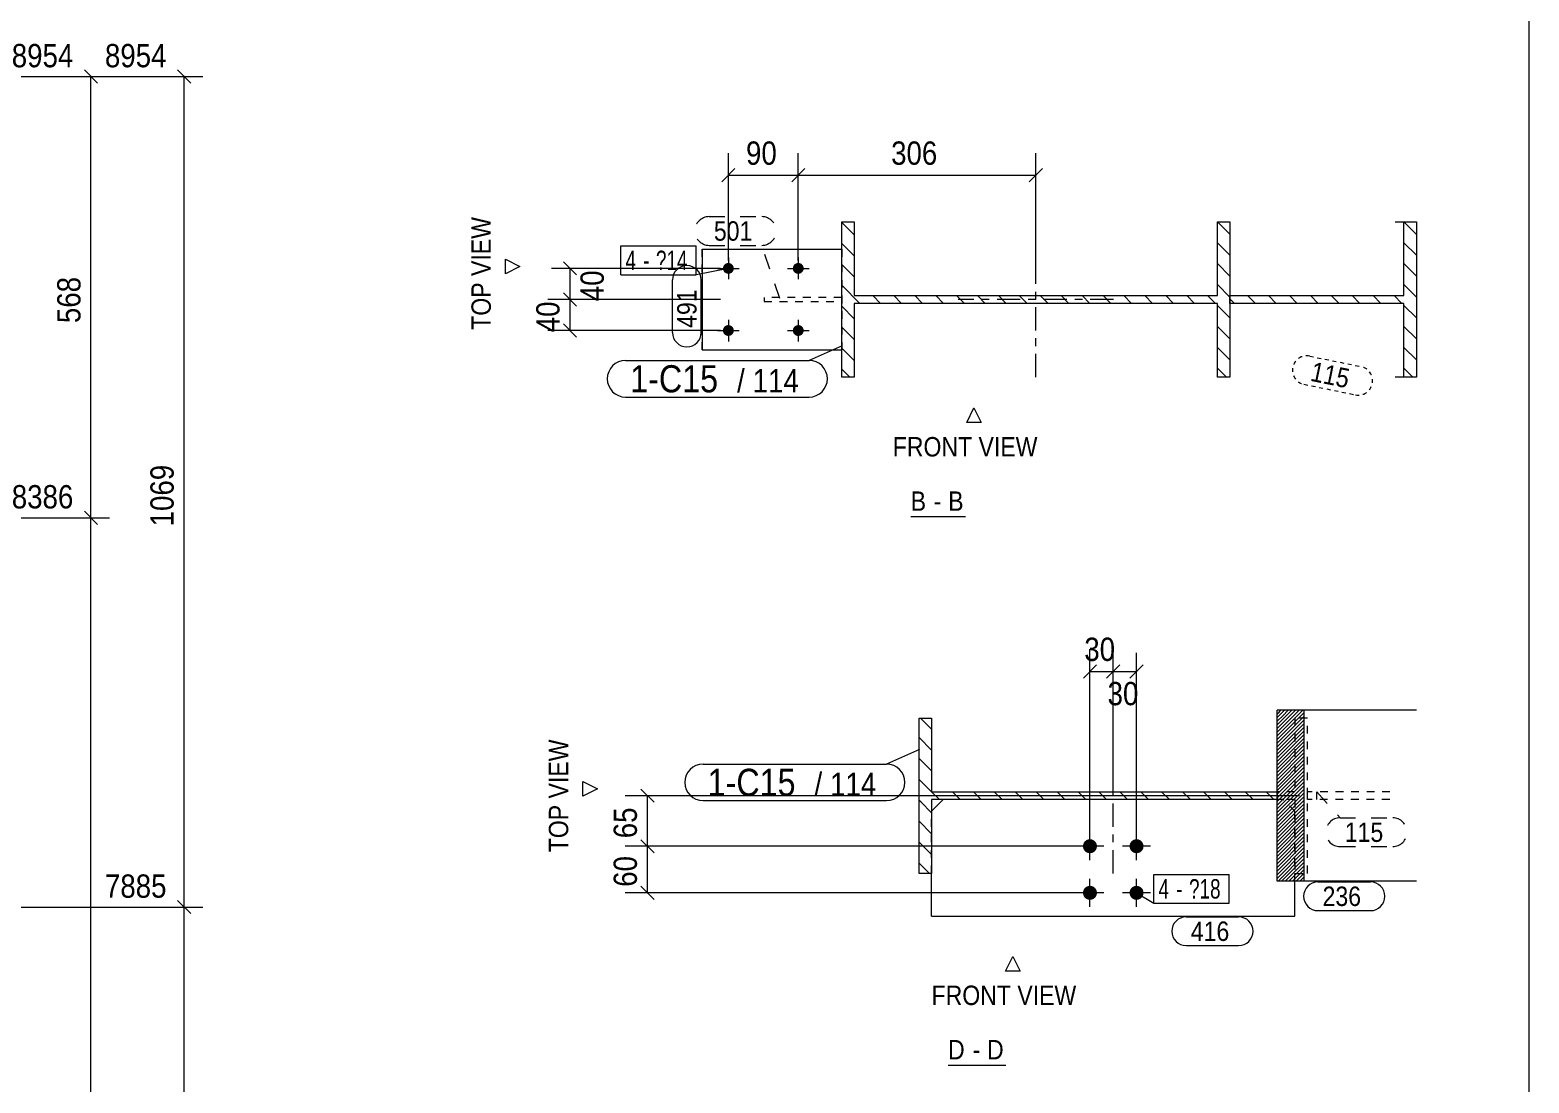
# Model space of a CAD drawing. Header units: millimetres. Extents: x 2 to 579, y 1 to 825.
# Drawn here: x 385.9 to 579, y 512.7 to 648.3 of the extents above; entities that cross this region are included whole.
import ezdxf

# ---------------------------------------------------------------- set-up
doc = ezdxf.new("R2010")
doc.units = ezdxf.units.MM
for name, pattern in [('XKITLINE00', [0]), ('XKITLINE01', [4, 1, -1, 1, -1]), ('XKITLINE02', [4, 2, -2]), ('XKITLINE03', [6, 3, -1, 1, -1]), ('XKITLINE04', [3, 0.5, -0.5, 0.5, -0.5, 0.5, -0.5])]:
    doc.linetypes.add(name, pattern=pattern)
for name, color, linetype, lineweight in [('Bolt', 3, 'Continuous', 0), ('BoltMark', 7, 'Continuous', 0), ('Dimensions', 7, 'Continuous', 0), ('DrawingSheet', 5, 'Continuous', 0), ('OtherObjectType', 7, 'Continuous', 0), ('Part', 2, 'Continuous', 0), ('PartMark', 7, 'Continuous', 0)]:
    doc.layers.add(name, color=color, linetype=linetype, lineweight=lineweight)
doc.styles.add('ARIAL', font='ARIAL.TTF')
doc.styles.add('ARIAL_NARROW', font='ARIALN.TTF')

# ---------------------------------------------------------------- blocks, each defined once
blk = doc.blocks.new('*A1')
at = {"layer": 'Part', "color": 7, "linetype": 'XKITLINE00', "lineweight": 0}
for p, q in [((492.08, 621.94), (490.48, 623.54)), ((540.48, 622.03), (538.88, 623.63)), ((492.08, 619.25), (490.48, 620.85)), ((540.48, 619.34), (538.88, 620.94)), ((492.08, 616.55), (490.48, 618.15)), ((540.48, 616.65), (538.88, 618.25)), ((492.8, 613.13), (490.48, 615.46)), ((495.49, 613.13), (494.49, 614.13)), ((498.19, 613.13), (497.19, 614.13)), ((500.88, 613.13), (499.88, 614.13)), ((503.58, 613.13), (502.58, 614.13)), ((506.27, 613.13), (505.27, 614.13)), ((508.96, 613.13), (507.96, 614.13)), ((511.66, 613.13), (510.66, 614.13)), ((514.35, 613.13), (513.35, 614.13)), ((517.05, 613.13), (516.05, 614.13)), ((519.74, 613.13), (518.74, 614.13)), ((522.44, 613.13), (521.44, 614.13)), ((525.13, 613.13), (524.13, 614.13)), ((527.82, 613.13), (526.82, 614.13)), ((530.52, 613.13), (529.52, 614.13)), ((533.21, 613.13), (532.21, 614.13)), ((535.91, 613.13), (534.91, 614.13)), ((538.6, 613.13), (537.6, 614.13)), ((540.48, 613.95), (538.88, 615.55)), ((492.08, 611.16), (490.48, 612.76)), ((540.48, 611.26), (538.88, 612.86)), ((540.48, 608.56), (538.88, 610.16)), ((492.08, 608.47), (490.48, 610.07)), ((492.08, 605.78), (490.48, 607.38)), ((540.48, 605.87), (538.88, 607.47)), ((491.52, 603.63), (490.48, 604.68)), ((540.02, 603.63), (538.88, 604.78))]:
    blk.add_line(p, q, dxfattribs=at)
blk = doc.blocks.new('*A2')
at = {"layer": 'Part', "color": 7, "linetype": 'XKITLINE00', "lineweight": 0}
for p, q in [((564.5, 622.02), (562.89, 623.63)), ((562.89, 623.63), (562.89, 623.63)), ((564.5, 619.33), (562.89, 620.94)), ((564.5, 616.64), (562.89, 618.25)), ((543.75, 613.13), (542.75, 614.13)), ((546.45, 613.13), (545.45, 614.13)), ((549.14, 613.13), (548.14, 614.13)), ((551.84, 613.13), (550.84, 614.13)), ((554.53, 613.13), (553.53, 614.13)), ((557.22, 613.13), (556.22, 614.13)), ((559.92, 613.13), (558.92, 614.13)), ((562.61, 613.13), (561.61, 614.13)), ((564.5, 613.94), (562.89, 615.55)), ((541.06, 613.13), (540.47, 613.72)), ((564.5, 611.25), (562.89, 612.86)), ((564.5, 608.55), (562.89, 610.16)), ((564.5, 605.86), (562.89, 607.47)), ((564.03, 603.63), (562.89, 604.78))]:
    blk.add_line(p, q, dxfattribs=at)
blk = doc.blocks.new('*A5')
at = {"layer": 'Part', "color": 7, "linetype": 'XKITLINE00', "lineweight": 0}
for p, q in [((546.56, 560.27), (546.8, 560.5)), ((546.56, 559.8), (547.03, 560.27)), ((546.56, 559.33), (547.27, 560.03)), ((546.8, 560.5), (547.03, 560.74)), ((547.03, 560.27), (547.51, 560.74)), ((547.27, 560.03), (547.98, 560.74)), ((547.51, 559.8), (548.45, 560.74)), ((547.74, 559.56), (548.92, 560.74)), ((547.98, 559.33), (549.39, 560.74)), ((548.21, 559.09), (549.86, 560.74)), ((548.45, 558.85), (550.06, 560.46)), ((548.68, 558.62), (550.06, 559.99)), ((546.56, 558.85), (547.51, 559.8)), ((546.56, 558.38), (547.74, 559.56)), ((546.56, 557.91), (547.98, 559.33)), ((546.56, 557.44), (548.21, 559.09)), ((546.56, 556.97), (548.45, 558.85)), ((546.56, 556.5), (548.68, 558.62)), ((546.56, 556.03), (548.92, 558.38)), ((546.56, 555.56), (549.15, 558.15)), ((548.92, 558.38), (550.06, 559.52)), ((549.15, 558.15), (550.06, 559.05)), ((549.39, 557.91), (550.06, 558.58)), ((549.62, 557.68), (550.06, 558.11)), ((546.56, 555.09), (549.39, 557.91)), ((546.56, 554.62), (549.62, 557.68)), ((546.56, 554.15), (549.86, 557.44)), ((546.56, 553.68), (550.06, 557.17)), ((546.56, 553.21), (550.06, 556.7)), ((546.56, 552.74), (550.06, 556.23)), ((549.86, 557.44), (550.06, 557.64)), ((546.56, 552.27), (550.06, 555.76)), ((546.56, 551.8), (550.06, 555.29)), ((546.56, 551.33), (550.06, 554.82)), ((546.56, 550.86), (550.06, 554.35)), ((546.56, 550.39), (550.06, 553.88)), ((546.56, 549.92), (550.06, 553.41)), ((546.56, 549.45), (550.06, 552.94)), ((546.56, 548.98), (550.06, 552.47)), ((546.56, 548.51), (550.06, 552)), ((546.56, 548.04), (550.06, 551.53)), ((546.56, 547.57), (550.06, 551.06)), ((546.56, 547.1), (550.06, 550.59)), ((546.56, 546.63), (550.06, 550.12)), ((546.56, 546.16), (550.06, 549.65)), ((546.56, 545.69), (550.06, 549.18)), ((546.56, 545.22), (550.06, 548.71)), ((546.56, 544.75), (550.06, 548.24)), ((546.56, 544.28), (550.06, 547.77)), ((546.56, 543.81), (550.06, 547.3)), ((546.56, 543.34), (550.06, 546.83)), ((546.56, 542.87), (550.06, 546.36)), ((546.56, 542.4), (550.06, 545.89)), ((546.56, 541.93), (550.06, 545.42)), ((546.56, 541.46), (550.06, 544.95)), ((546.56, 540.98), (550.06, 544.48)), ((546.56, 540.51), (550.06, 544.01)), ((546.56, 540.04), (550.06, 543.54)), ((546.56, 539.57), (550.06, 543.07)), ((546.56, 539.1), (550.06, 542.59)), ((546.67, 538.74), (550.06, 542.12)), ((547.14, 538.74), (550.06, 541.65)), ((547.61, 538.74), (550.06, 541.18)), ((548.08, 538.74), (550.06, 540.71)), ((548.55, 538.74), (550.06, 540.24)), ((549.02, 538.74), (550.06, 539.77)), ((549.49, 538.74), (550.06, 539.3)), ((549.96, 538.74), (550.05, 538.82))]:
    blk.add_line(p, q, dxfattribs=at)
blk = doc.blocks.new('*A6')
at = {"layer": 'Part', "color": 7, "linetype": 'XKITLINE00', "lineweight": 0}
for p, q in [((502.05, 558.32), (500.63, 559.74)), ((502.05, 555.62), (500.45, 557.22)), ((502.05, 552.93), (500.45, 554.53)), ((502.05, 550.24), (500.45, 551.84)), ((500.7, 548.89), (500.45, 549.14)), ((502.05, 547.54), (500.7, 548.89)), ((503.05, 549.24), (502.05, 550.24)), ((505.74, 549.24), (504.74, 550.24)), ((508.44, 549.24), (507.44, 550.24)), ((511.13, 549.24), (510.13, 550.24)), ((513.82, 549.24), (512.82, 550.24)), ((516.52, 549.24), (515.52, 550.24)), ((519.21, 549.24), (518.21, 550.24)), ((521.91, 549.24), (520.91, 550.24)), ((524.6, 549.24), (523.6, 550.24)), ((527.3, 549.24), (526.3, 550.24)), ((529.99, 549.24), (528.99, 550.24)), ((532.68, 549.24), (531.68, 550.24)), ((535.38, 549.24), (534.38, 550.24)), ((538.07, 549.24), (537.07, 550.24)), ((540.77, 549.24), (539.77, 550.24)), ((543.46, 549.24), (542.46, 550.24)), ((546.15, 549.24), (545.15, 550.24)), ((502.05, 544.85), (500.45, 546.45)), ((502.05, 542.15), (500.45, 543.75)), ((501.77, 539.74), (500.45, 541.06))]:
    blk.add_line(p, q, dxfattribs=at)
blk = doc.blocks.new('*A87')
at = {"layer": 'Bolt'}
for points in [[(475.91, 618.33), (475.94, 618.33), (475.98, 618.33), (476.01, 618.32), (476.05, 618.31), (476.08, 618.3), (476.11, 618.29), (476.14, 618.28), (476.18, 618.27), (476.21, 618.25), (476.24, 618.23), (476.26, 618.22), (476.29, 618.2), (476.32, 618.18), (476.35, 618.15), (476.37, 618.13), (476.39, 618.1), (476.42, 618.08), (476.44, 618.05), (476.46, 618.02), (476.48, 617.99), (476.49, 617.96), (476.51, 617.93), (476.52, 617.9), (476.54, 617.87), (476.55, 617.84), (476.56, 617.8), (476.56, 617.77), (476.57, 617.74), (476.57, 617.7), (476.58, 617.67), (476.58, 617.63), (476.58, 617.6), (476.57, 617.57), (476.57, 617.53), (476.56, 617.5), (476.56, 617.46), (476.55, 617.43), (476.54, 617.4), (476.52, 617.37), (476.51, 617.34), (476.49, 617.3), (476.48, 617.27), (476.46, 617.25), (476.44, 617.22), (476.42, 617.19), (476.39, 617.16), (476.37, 617.14), (476.35, 617.12), (476.32, 617.09), (476.29, 617.07), (476.26, 617.05), (476.24, 617.03), (476.21, 617.02), (476.18, 617), (476.14, 616.99), (476.11, 616.98), (476.08, 616.96), (476.05, 616.96), (476.01, 616.95), (475.98, 616.94), (475.94, 616.94), (475.91, 616.94), (475.88, 616.93), (475.84, 616.94), (475.81, 616.94), (475.77, 616.94), (475.74, 616.95), (475.71, 616.96), (475.67, 616.96), (475.64, 616.98), (475.61, 616.99), (475.58, 617), (475.55, 617.02), (475.52, 617.03), (475.49, 617.05), (475.46, 617.07), (475.43, 617.09), (475.41, 617.12), (475.38, 617.14), (475.36, 617.16), (475.33, 617.19), (475.31, 617.22), (475.29, 617.25), (475.28, 617.27), (475.26, 617.3), (475.24, 617.34), (475.23, 617.37), (475.22, 617.4), (475.21, 617.43), (475.2, 617.46), (475.19, 617.5), (475.18, 617.53), (475.18, 617.57), (475.18, 617.6), (475.18, 617.63), (475.18, 617.67), (475.18, 617.7), (475.18, 617.74), (475.19, 617.77), (475.2, 617.8), (475.21, 617.84), (475.22, 617.87), (475.23, 617.9), (475.24, 617.93), (475.26, 617.96), (475.28, 617.99), (475.29, 618.02), (475.31, 618.05), (475.33, 618.08), (475.36, 618.1), (475.38, 618.13), (475.41, 618.15), (475.43, 618.18), (475.46, 618.2), (475.49, 618.22), (475.52, 618.23), (475.55, 618.25), (475.58, 618.27), (475.61, 618.28), (475.64, 618.29), (475.67, 618.3), (475.71, 618.31), (475.74, 618.32), (475.77, 618.33), (475.81, 618.33), (475.84, 618.33), (475.88, 618.33)], [(484.91, 618.33), (484.94, 618.33), (484.98, 618.33), (485.01, 618.32), (485.05, 618.31), (485.08, 618.3), (485.11, 618.29), (485.14, 618.28), (485.18, 618.27), (485.21, 618.25), (485.24, 618.23), (485.26, 618.22), (485.29, 618.2), (485.32, 618.18), (485.35, 618.15), (485.37, 618.13), (485.39, 618.1), (485.42, 618.08), (485.44, 618.05), (485.46, 618.02), (485.48, 617.99), (485.49, 617.96), (485.51, 617.93), (485.52, 617.9), (485.54, 617.87), (485.55, 617.84), (485.56, 617.8), (485.56, 617.77), (485.57, 617.74), (485.57, 617.7), (485.58, 617.67), (485.58, 617.63), (485.58, 617.6), (485.57, 617.57), (485.57, 617.53), (485.56, 617.5), (485.56, 617.46), (485.55, 617.43), (485.54, 617.4), (485.52, 617.37), (485.51, 617.34), (485.49, 617.3), (485.48, 617.27), (485.46, 617.25), (485.44, 617.22), (485.42, 617.19), (485.39, 617.16), (485.37, 617.14), (485.35, 617.12), (485.32, 617.09), (485.29, 617.07), (485.26, 617.05), (485.24, 617.03), (485.21, 617.02), (485.18, 617), (485.14, 616.99), (485.11, 616.98), (485.08, 616.96), (485.05, 616.96), (485.01, 616.95), (484.98, 616.94), (484.94, 616.94), (484.91, 616.94), (484.88, 616.93), (484.84, 616.94), (484.81, 616.94), (484.77, 616.94), (484.74, 616.95), (484.71, 616.96), (484.67, 616.96), (484.64, 616.98), (484.61, 616.99), (484.58, 617), (484.55, 617.02), (484.52, 617.03), (484.49, 617.05), (484.46, 617.07), (484.43, 617.09), (484.41, 617.12), (484.38, 617.14), (484.36, 617.16), (484.33, 617.19), (484.31, 617.22), (484.29, 617.25), (484.28, 617.27), (484.26, 617.3), (484.24, 617.34), (484.23, 617.37), (484.22, 617.4), (484.21, 617.43), (484.2, 617.46), (484.19, 617.5), (484.18, 617.53), (484.18, 617.57), (484.18, 617.6), (484.18, 617.63), (484.18, 617.67), (484.18, 617.7), (484.18, 617.74), (484.19, 617.77), (484.2, 617.8), (484.21, 617.84), (484.22, 617.87), (484.23, 617.9), (484.24, 617.93), (484.26, 617.96), (484.28, 617.99), (484.29, 618.02), (484.31, 618.05), (484.33, 618.08), (484.36, 618.1), (484.38, 618.13), (484.41, 618.15), (484.43, 618.18), (484.46, 618.2), (484.49, 618.22), (484.52, 618.23), (484.55, 618.25), (484.58, 618.27), (484.61, 618.28), (484.64, 618.29), (484.67, 618.3), (484.71, 618.31), (484.74, 618.32), (484.77, 618.33), (484.81, 618.33), (484.84, 618.33), (484.88, 618.33)], [(475.91, 610.33), (475.94, 610.33), (475.98, 610.33), (476.01, 610.32), (476.05, 610.31), (476.08, 610.3), (476.11, 610.29), (476.14, 610.28), (476.18, 610.27), (476.21, 610.25), (476.24, 610.23), (476.26, 610.22), (476.29, 610.2), (476.32, 610.18), (476.35, 610.15), (476.37, 610.13), (476.39, 610.1), (476.42, 610.08), (476.44, 610.05), (476.46, 610.02), (476.48, 609.99), (476.49, 609.96), (476.51, 609.93), (476.52, 609.9), (476.54, 609.87), (476.55, 609.84), (476.56, 609.8), (476.56, 609.77), (476.57, 609.74), (476.57, 609.7), (476.58, 609.67), (476.58, 609.63), (476.58, 609.6), (476.57, 609.57), (476.57, 609.53), (476.56, 609.5), (476.56, 609.46), (476.55, 609.43), (476.54, 609.4), (476.52, 609.37), (476.51, 609.34), (476.49, 609.3), (476.48, 609.27), (476.46, 609.25), (476.44, 609.22), (476.42, 609.19), (476.39, 609.16), (476.37, 609.14), (476.35, 609.12), (476.32, 609.09), (476.29, 609.07), (476.26, 609.05), (476.24, 609.03), (476.21, 609.02), (476.18, 609), (476.14, 608.99), (476.11, 608.98), (476.08, 608.96), (476.05, 608.96), (476.01, 608.95), (475.98, 608.94), (475.94, 608.94), (475.91, 608.94), (475.88, 608.93), (475.84, 608.94), (475.81, 608.94), (475.77, 608.94), (475.74, 608.95), (475.71, 608.96), (475.67, 608.96), (475.64, 608.98), (475.61, 608.99), (475.58, 609), (475.55, 609.02), (475.52, 609.03), (475.49, 609.05), (475.46, 609.07), (475.43, 609.09), (475.41, 609.12), (475.38, 609.14), (475.36, 609.16), (475.33, 609.19), (475.31, 609.22), (475.29, 609.25), (475.28, 609.27), (475.26, 609.3), (475.24, 609.34), (475.23, 609.37), (475.22, 609.4), (475.21, 609.43), (475.2, 609.46), (475.19, 609.5), (475.18, 609.53), (475.18, 609.57), (475.18, 609.6), (475.18, 609.63), (475.18, 609.67), (475.18, 609.7), (475.18, 609.74), (475.19, 609.77), (475.2, 609.8), (475.21, 609.84), (475.22, 609.87), (475.23, 609.9), (475.24, 609.93), (475.26, 609.96), (475.28, 609.99), (475.29, 610.02), (475.31, 610.05), (475.33, 610.08), (475.36, 610.1), (475.38, 610.13), (475.41, 610.15), (475.43, 610.18), (475.46, 610.2), (475.49, 610.22), (475.52, 610.23), (475.55, 610.25), (475.58, 610.27), (475.61, 610.28), (475.64, 610.29), (475.67, 610.3), (475.71, 610.31), (475.74, 610.32), (475.77, 610.33), (475.81, 610.33), (475.84, 610.33), (475.88, 610.33)], [(484.91, 610.33), (484.94, 610.33), (484.98, 610.33), (485.01, 610.32), (485.05, 610.31), (485.08, 610.3), (485.11, 610.29), (485.14, 610.28), (485.18, 610.27), (485.21, 610.25), (485.24, 610.23), (485.26, 610.22), (485.29, 610.2), (485.32, 610.18), (485.35, 610.15), (485.37, 610.13), (485.39, 610.1), (485.42, 610.08), (485.44, 610.05), (485.46, 610.02), (485.48, 609.99), (485.49, 609.96), (485.51, 609.93), (485.52, 609.9), (485.54, 609.87), (485.55, 609.84), (485.56, 609.8), (485.56, 609.77), (485.57, 609.74), (485.57, 609.7), (485.58, 609.67), (485.58, 609.63), (485.58, 609.6), (485.57, 609.57), (485.57, 609.53), (485.56, 609.5), (485.56, 609.46), (485.55, 609.43), (485.54, 609.4), (485.52, 609.37), (485.51, 609.34), (485.49, 609.3), (485.48, 609.27), (485.46, 609.25), (485.44, 609.22), (485.42, 609.19), (485.39, 609.16), (485.37, 609.14), (485.35, 609.12), (485.32, 609.09), (485.29, 609.07), (485.26, 609.05), (485.24, 609.03), (485.21, 609.02), (485.18, 609), (485.14, 608.99), (485.11, 608.98), (485.08, 608.96), (485.05, 608.96), (485.01, 608.95), (484.98, 608.94), (484.94, 608.94), (484.91, 608.94), (484.88, 608.93), (484.84, 608.94), (484.81, 608.94), (484.77, 608.94), (484.74, 608.95), (484.71, 608.96), (484.67, 608.96), (484.64, 608.98), (484.61, 608.99), (484.58, 609), (484.55, 609.02), (484.52, 609.03), (484.49, 609.05), (484.46, 609.07), (484.43, 609.09), (484.41, 609.12), (484.38, 609.14), (484.36, 609.16), (484.33, 609.19), (484.31, 609.22), (484.29, 609.25), (484.28, 609.27), (484.26, 609.3), (484.24, 609.34), (484.23, 609.37), (484.22, 609.4), (484.21, 609.43), (484.2, 609.46), (484.19, 609.5), (484.18, 609.53), (484.18, 609.57), (484.18, 609.6), (484.18, 609.63), (484.18, 609.67), (484.18, 609.7), (484.18, 609.74), (484.19, 609.77), (484.2, 609.8), (484.21, 609.84), (484.22, 609.87), (484.23, 609.9), (484.24, 609.93), (484.26, 609.96), (484.28, 609.99), (484.29, 610.02), (484.31, 610.05), (484.33, 610.08), (484.36, 610.1), (484.38, 610.13), (484.41, 610.15), (484.43, 610.18), (484.46, 610.2), (484.49, 610.22), (484.52, 610.23), (484.55, 610.25), (484.58, 610.27), (484.61, 610.28), (484.64, 610.29), (484.67, 610.3), (484.71, 610.31), (484.74, 610.32), (484.77, 610.33), (484.81, 610.33), (484.84, 610.33), (484.88, 610.33)]]:
    blk.add_hatch(color=3, dxfattribs=at).paths.add_polyline_path(points, flags=17)
at = {"layer": 'Bolt', "color": 3, "linetype": 'XKITLINE00', "lineweight": 0}
for p, q in [((475.88, 619.03), (475.88, 616.23)), ((484.88, 619.03), (484.88, 616.23)), ((474.48, 617.63), (477.28, 617.63)), ((483.48, 617.63), (486.28, 617.63)), ((475.88, 611.03), (475.88, 608.23)), ((484.88, 611.03), (484.88, 608.23)), ((474.48, 609.63), (477.28, 609.63)), ((483.48, 609.63), (486.28, 609.63))]:
    blk.add_line(p, q, dxfattribs=at)
blk = doc.blocks.new('*A88')
at = {"layer": 'Part', "color": 2, "linetype": 'XKITLINE00', "lineweight": 0}
for p, q in [((490.48, 603.63), (490.48, 623.63)), ((490.48, 623.63), (492.08, 623.63)), ((492.08, 623.63), (492.08, 614.13)), ((538.88, 623.63), (540.48, 623.63)), ((538.88, 614.13), (538.88, 623.63)), ((540.48, 623.63), (540.48, 603.63)), ((492.08, 614.13), (538.88, 614.13)), ((538.88, 613.13), (492.08, 613.13)), ((492.08, 613.13), (492.08, 603.63)), ((538.88, 603.63), (538.88, 613.13)), ((492.08, 603.63), (490.48, 603.63)), ((540.48, 603.63), (538.88, 603.63))]:
    blk.add_line(p, q, dxfattribs=at)
at = {"layer": 'Part', "color": 7, "linetype": 'XKITLINE03', "lineweight": 0}
for p, q in [((515.48, 603.63), (515.48, 623.63)), ((525.48, 613.63), (505.48, 613.63))]:
    blk.add_line(p, q, dxfattribs=at)
blk = doc.blocks.new('*A89')
at = {"layer": 'Part', "color": 2, "linetype": 'XKITLINE00', "lineweight": 0}
for p, q in [((472.48, 620.13), (472.48, 607.13)), ((472.48, 620.13), (490.48, 620.13)), ((472.48, 607.13), (490.48, 607.13))]:
    blk.add_line(p, q, dxfattribs=at)
at = {"layer": 'Part', "color": 7, "linetype": 'XKITLINE01', "lineweight": 0}
for p, q in [((472.48, 607.13), (472.48, 620.13)), ((490.48, 607.13), (490.48, 620.13)), ((490.48, 620.13), (490.48, 607.13))]:
    blk.add_line(p, q, dxfattribs=at)
blk = doc.blocks.new('*A90')
at = {"layer": 'Part', "color": 7, "linetype": 'XKITLINE01', "lineweight": 0}
for p, q in [((480.48, 613.88), (480.48, 613.38)), ((490.48, 613.88), (480.48, 613.88)), ((480.48, 613.38), (490.48, 613.38)), ((490.48, 613.38), (490.48, 613.88))]:
    blk.add_line(p, q, dxfattribs=at)
blk = doc.blocks.new('*A91')
at = {"layer": 'Part', "color": 2, "linetype": 'XKITLINE00', "lineweight": 0}
for p, q in [((561.77, 623.63), (564.5, 623.63)), ((562.89, 614.13), (562.89, 623.63)), ((564.5, 623.63), (564.5, 603.63)), ((540.47, 613.13), (540.47, 614.13)), ((540.47, 614.13), (540.47, 614.13)), ((540.47, 614.13), (562.89, 614.13)), ((562.89, 613.13), (540.47, 613.13)), ((562.89, 603.63), (562.89, 613.13)), ((564.5, 603.63), (561.77, 603.63))]:
    blk.add_line(p, q, dxfattribs=at)
blk = doc.blocks.new('*A101')
at = {"layer": 'Bolt'}
for points in [[(521.55, 543.28), (521.55, 543.32), (521.56, 543.37), (521.57, 543.41), (521.58, 543.45), (521.59, 543.5), (521.6, 543.54), (521.62, 543.58), (521.64, 543.62), (521.65, 543.66), (521.68, 543.7), (521.7, 543.74), (521.73, 543.77), (521.75, 543.81), (521.78, 543.84), (521.81, 543.87), (521.84, 543.9), (521.88, 543.93), (521.91, 543.96), (521.95, 543.98), (521.99, 544.01), (522.02, 544.03), (522.06, 544.05), (522.1, 544.07), (522.15, 544.08), (522.19, 544.1), (522.23, 544.11), (522.27, 544.12), (522.32, 544.13), (522.36, 544.13), (522.4, 544.13), (522.45, 544.14), (522.49, 544.13), (522.54, 544.13), (522.58, 544.13), (522.62, 544.12), (522.67, 544.11), (522.71, 544.1), (522.75, 544.08), (522.79, 544.07), (522.83, 544.05), (522.87, 544.03), (522.91, 544.01), (522.95, 543.98), (522.98, 543.96), (523.02, 543.93), (523.05, 543.9), (523.09, 543.87), (523.12, 543.84), (523.14, 543.81), (523.17, 543.77), (523.2, 543.74), (523.22, 543.7), (523.24, 543.66), (523.26, 543.62), (523.28, 543.58), (523.3, 543.54), (523.31, 543.5), (523.32, 543.45), (523.33, 543.41), (523.34, 543.37), (523.34, 543.32), (523.35, 543.28), (523.35, 543.24), (523.35, 543.19), (523.34, 543.15), (523.34, 543.1), (523.33, 543.06), (523.32, 543.02), (523.31, 542.97), (523.3, 542.93), (523.28, 542.89), (523.26, 542.85), (523.24, 542.81), (523.22, 542.77), (523.2, 542.74), (523.17, 542.7), (523.14, 542.66), (523.12, 542.63), (523.09, 542.6), (523.05, 542.57), (523.02, 542.54), (522.98, 542.51), (522.95, 542.49), (522.91, 542.46), (522.87, 542.44), (522.83, 542.42), (522.79, 542.4), (522.75, 542.39), (522.71, 542.37), (522.67, 542.36), (522.62, 542.35), (522.58, 542.35), (522.54, 542.34), (522.49, 542.34), (522.45, 542.34), (522.4, 542.34), (522.36, 542.34), (522.32, 542.35), (522.27, 542.35), (522.23, 542.36), (522.19, 542.37), (522.15, 542.39), (522.1, 542.4), (522.06, 542.42), (522.02, 542.44), (521.99, 542.46), (521.95, 542.49), (521.91, 542.51), (521.88, 542.54), (521.84, 542.57), (521.81, 542.6), (521.78, 542.63), (521.75, 542.66), (521.73, 542.7), (521.7, 542.74), (521.68, 542.77), (521.65, 542.81), (521.64, 542.85), (521.62, 542.89), (521.6, 542.93), (521.59, 542.97), (521.58, 543.02), (521.57, 543.06), (521.56, 543.1), (521.55, 543.15), (521.55, 543.19), (521.55, 543.24)], [(527.55, 543.28), (527.55, 543.32), (527.56, 543.37), (527.57, 543.41), (527.58, 543.45), (527.59, 543.5), (527.6, 543.54), (527.62, 543.58), (527.64, 543.62), (527.65, 543.66), (527.68, 543.7), (527.7, 543.74), (527.73, 543.77), (527.75, 543.81), (527.78, 543.84), (527.81, 543.87), (527.84, 543.9), (527.88, 543.93), (527.91, 543.96), (527.95, 543.98), (527.99, 544.01), (528.02, 544.03), (528.06, 544.05), (528.1, 544.07), (528.15, 544.08), (528.19, 544.1), (528.23, 544.11), (528.27, 544.12), (528.32, 544.13), (528.36, 544.13), (528.4, 544.13), (528.45, 544.14), (528.49, 544.13), (528.54, 544.13), (528.58, 544.13), (528.62, 544.12), (528.67, 544.11), (528.71, 544.1), (528.75, 544.08), (528.79, 544.07), (528.83, 544.05), (528.87, 544.03), (528.91, 544.01), (528.95, 543.98), (528.98, 543.96), (529.02, 543.93), (529.05, 543.9), (529.09, 543.87), (529.12, 543.84), (529.14, 543.81), (529.17, 543.77), (529.2, 543.74), (529.22, 543.7), (529.24, 543.66), (529.26, 543.62), (529.28, 543.58), (529.3, 543.54), (529.31, 543.5), (529.32, 543.45), (529.33, 543.41), (529.34, 543.37), (529.34, 543.32), (529.35, 543.28), (529.35, 543.24), (529.35, 543.19), (529.34, 543.15), (529.34, 543.1), (529.33, 543.06), (529.32, 543.02), (529.31, 542.97), (529.3, 542.93), (529.28, 542.89), (529.26, 542.85), (529.24, 542.81), (529.22, 542.77), (529.2, 542.74), (529.17, 542.7), (529.14, 542.66), (529.12, 542.63), (529.09, 542.6), (529.05, 542.57), (529.02, 542.54), (528.98, 542.51), (528.95, 542.49), (528.91, 542.46), (528.87, 542.44), (528.83, 542.42), (528.79, 542.4), (528.75, 542.39), (528.71, 542.37), (528.67, 542.36), (528.62, 542.35), (528.58, 542.35), (528.54, 542.34), (528.49, 542.34), (528.45, 542.34), (528.4, 542.34), (528.36, 542.34), (528.32, 542.35), (528.27, 542.35), (528.23, 542.36), (528.19, 542.37), (528.15, 542.39), (528.1, 542.4), (528.06, 542.42), (528.02, 542.44), (527.99, 542.46), (527.95, 542.49), (527.91, 542.51), (527.88, 542.54), (527.84, 542.57), (527.81, 542.6), (527.78, 542.63), (527.75, 542.66), (527.73, 542.7), (527.7, 542.74), (527.68, 542.77), (527.65, 542.81), (527.64, 542.85), (527.62, 542.89), (527.6, 542.93), (527.59, 542.97), (527.58, 543.02), (527.57, 543.06), (527.56, 543.1), (527.55, 543.15), (527.55, 543.19), (527.55, 543.24)], [(521.55, 537.28), (521.55, 537.32), (521.56, 537.37), (521.57, 537.41), (521.58, 537.45), (521.59, 537.5), (521.6, 537.54), (521.62, 537.58), (521.64, 537.62), (521.65, 537.66), (521.68, 537.7), (521.7, 537.74), (521.73, 537.77), (521.75, 537.81), (521.78, 537.84), (521.81, 537.87), (521.84, 537.9), (521.88, 537.93), (521.91, 537.96), (521.95, 537.98), (521.99, 538.01), (522.02, 538.03), (522.06, 538.05), (522.1, 538.07), (522.15, 538.08), (522.19, 538.1), (522.23, 538.11), (522.27, 538.12), (522.32, 538.13), (522.36, 538.13), (522.4, 538.13), (522.45, 538.14), (522.49, 538.13), (522.54, 538.13), (522.58, 538.13), (522.62, 538.12), (522.67, 538.11), (522.71, 538.1), (522.75, 538.08), (522.79, 538.07), (522.83, 538.05), (522.87, 538.03), (522.91, 538.01), (522.95, 537.98), (522.98, 537.96), (523.02, 537.93), (523.05, 537.9), (523.09, 537.87), (523.12, 537.84), (523.14, 537.81), (523.17, 537.77), (523.2, 537.74), (523.22, 537.7), (523.24, 537.66), (523.26, 537.62), (523.28, 537.58), (523.3, 537.54), (523.31, 537.5), (523.32, 537.45), (523.33, 537.41), (523.34, 537.37), (523.34, 537.32), (523.35, 537.28), (523.35, 537.24), (523.35, 537.19), (523.34, 537.15), (523.34, 537.1), (523.33, 537.06), (523.32, 537.02), (523.31, 536.97), (523.3, 536.93), (523.28, 536.89), (523.26, 536.85), (523.24, 536.81), (523.22, 536.77), (523.2, 536.74), (523.17, 536.7), (523.14, 536.66), (523.12, 536.63), (523.09, 536.6), (523.05, 536.57), (523.02, 536.54), (522.98, 536.51), (522.95, 536.49), (522.91, 536.46), (522.87, 536.44), (522.83, 536.42), (522.79, 536.4), (522.75, 536.39), (522.71, 536.37), (522.67, 536.36), (522.62, 536.35), (522.58, 536.35), (522.54, 536.34), (522.49, 536.34), (522.45, 536.34), (522.4, 536.34), (522.36, 536.34), (522.32, 536.35), (522.27, 536.35), (522.23, 536.36), (522.19, 536.37), (522.15, 536.39), (522.1, 536.4), (522.06, 536.42), (522.02, 536.44), (521.99, 536.46), (521.95, 536.49), (521.91, 536.51), (521.88, 536.54), (521.84, 536.57), (521.81, 536.6), (521.78, 536.63), (521.75, 536.66), (521.73, 536.7), (521.7, 536.74), (521.68, 536.77), (521.65, 536.81), (521.64, 536.85), (521.62, 536.89), (521.6, 536.93), (521.59, 536.97), (521.58, 537.02), (521.57, 537.06), (521.56, 537.1), (521.55, 537.15), (521.55, 537.19), (521.55, 537.24)], [(527.55, 537.28), (527.55, 537.32), (527.56, 537.37), (527.57, 537.41), (527.58, 537.45), (527.59, 537.5), (527.6, 537.54), (527.62, 537.58), (527.64, 537.62), (527.65, 537.66), (527.68, 537.7), (527.7, 537.74), (527.73, 537.77), (527.75, 537.81), (527.78, 537.84), (527.81, 537.87), (527.84, 537.9), (527.88, 537.93), (527.91, 537.96), (527.95, 537.98), (527.99, 538.01), (528.02, 538.03), (528.06, 538.05), (528.1, 538.07), (528.15, 538.08), (528.19, 538.1), (528.23, 538.11), (528.27, 538.12), (528.32, 538.13), (528.36, 538.13), (528.4, 538.13), (528.45, 538.14), (528.49, 538.13), (528.54, 538.13), (528.58, 538.13), (528.62, 538.12), (528.67, 538.11), (528.71, 538.1), (528.75, 538.08), (528.79, 538.07), (528.83, 538.05), (528.87, 538.03), (528.91, 538.01), (528.95, 537.98), (528.98, 537.96), (529.02, 537.93), (529.05, 537.9), (529.09, 537.87), (529.12, 537.84), (529.14, 537.81), (529.17, 537.77), (529.2, 537.74), (529.22, 537.7), (529.24, 537.66), (529.26, 537.62), (529.28, 537.58), (529.3, 537.54), (529.31, 537.5), (529.32, 537.45), (529.33, 537.41), (529.34, 537.37), (529.34, 537.32), (529.35, 537.28), (529.35, 537.24), (529.35, 537.19), (529.34, 537.15), (529.34, 537.1), (529.33, 537.06), (529.32, 537.02), (529.31, 536.97), (529.3, 536.93), (529.28, 536.89), (529.26, 536.85), (529.24, 536.81), (529.22, 536.77), (529.2, 536.74), (529.17, 536.7), (529.14, 536.66), (529.12, 536.63), (529.09, 536.6), (529.05, 536.57), (529.02, 536.54), (528.98, 536.51), (528.95, 536.49), (528.91, 536.46), (528.87, 536.44), (528.83, 536.42), (528.79, 536.4), (528.75, 536.39), (528.71, 536.37), (528.67, 536.36), (528.62, 536.35), (528.58, 536.35), (528.54, 536.34), (528.49, 536.34), (528.45, 536.34), (528.4, 536.34), (528.36, 536.34), (528.32, 536.35), (528.27, 536.35), (528.23, 536.36), (528.19, 536.37), (528.15, 536.39), (528.1, 536.4), (528.06, 536.42), (528.02, 536.44), (527.99, 536.46), (527.95, 536.49), (527.91, 536.51), (527.88, 536.54), (527.84, 536.57), (527.81, 536.6), (527.78, 536.63), (527.75, 536.66), (527.73, 536.7), (527.7, 536.74), (527.68, 536.77), (527.65, 536.81), (527.64, 536.85), (527.62, 536.89), (527.6, 536.93), (527.59, 536.97), (527.58, 537.02), (527.57, 537.06), (527.56, 537.1), (527.55, 537.15), (527.55, 537.19), (527.55, 537.24)]]:
    blk.add_hatch(color=3, dxfattribs=at).paths.add_polyline_path(points, flags=17)
at = {"layer": 'Bolt', "color": 3, "linetype": 'XKITLINE00', "lineweight": 0}
for p, q in [((522.45, 541.44), (522.45, 545.04)), ((528.45, 541.44), (528.45, 545.04)), ((524.25, 543.24), (520.65, 543.24)), ((530.25, 543.24), (526.65, 543.24)), ((522.45, 535.44), (522.45, 539.04)), ((528.45, 535.44), (528.45, 539.04)), ((524.25, 537.24), (520.65, 537.24)), ((530.25, 537.24), (526.65, 537.24))]:
    blk.add_line(p, q, dxfattribs=at)
blk = doc.blocks.new('*A102')
at = {"layer": 'Part', "color": 2, "linetype": 'XKITLINE00', "lineweight": 0}
for p, q in [((564.52, 560.74), (546.56, 560.74)), ((546.56, 538.74), (546.56, 560.74)), ((550.06, 538.74), (550.06, 560.74)), ((564.52, 538.74), (546.56, 538.74))]:
    blk.add_line(p, q, dxfattribs=at)
blk = doc.blocks.new('*A103')
at = {"layer": 'Part', "color": 2, "linetype": 'XKITLINE00', "lineweight": 0}
for p, q in [((500.45, 539.74), (500.45, 559.74)), ((500.45, 559.74), (502.05, 559.74)), ((502.05, 559.74), (502.05, 550.24)), ((502.05, 550.24), (546.56, 550.24)), ((546.56, 549.24), (502.05, 549.24)), ((502.05, 549.24), (502.05, 539.74)), ((546.56, 550.24), (546.56, 549.24)), ((502.05, 539.74), (500.45, 539.74))]:
    blk.add_line(p, q, dxfattribs=at)
at = {"layer": 'Part', "color": 7, "linetype": 'XKITLINE03', "lineweight": 0}
for p, q in [((525.45, 539.74), (525.45, 559.74)), ((535.45, 549.74), (515.45, 549.74))]:
    blk.add_line(p, q, dxfattribs=at)
at = {"layer": 'Part', "color": 7, "linetype": 'XKITLINE01', "lineweight": 0}
for p, q in [((550.45, 559.74), (548.85, 559.74)), ((548.85, 559.74), (548.85, 550.24)), ((550.45, 539.74), (550.45, 559.74)), ((548.85, 550.24), (546.56, 550.24)), ((548.85, 549.24), (546.56, 549.24)), ((548.85, 549.24), (548.85, 539.74)), ((548.85, 539.74), (550.45, 539.74))]:
    blk.add_line(p, q, dxfattribs=at)
blk = doc.blocks.new('*A104')
at = {"layer": 'Part', "color": 7, "linetype": 'XKITLINE01', "lineweight": 0}
for p, q in [((561.09, 550.24), (550.45, 550.24)), ((550.45, 549.24), (550.45, 550.24)), ((561.06, 549.24), (550.45, 549.24)), ((551.66, 549.24), (551.67, 550.24))]:
    blk.add_line(p, q, dxfattribs=at)
blk = doc.blocks.new('*A105')
at = {"layer": 'Part', "color": 2, "linetype": 'XKITLINE00', "lineweight": 0}
for p, q in [((503.55, 549.24), (502.05, 547.74)), ((502.05, 534.24), (502.05, 539.74)), ((548.85, 534.24), (548.85, 538.74)), ((502.05, 534.24), (548.85, 534.24))]:
    blk.add_line(p, q, dxfattribs=at)
at = {"layer": 'Part', "color": 7, "linetype": 'XKITLINE01', "lineweight": 0}
for p, q in [((547.35, 549.24), (503.55, 549.24)), ((548.85, 547.74), (547.35, 549.24)), ((502.05, 539.74), (502.05, 547.74)), ((548.85, 538.74), (548.85, 547.74))]:
    blk.add_line(p, q, dxfattribs=at)
blk = doc.blocks.new('*A121')
at = {"layer": 'DrawingSheet', "color": 5, "linetype": 'XKITLINE00', "lineweight": 0}
blk.add_line((579, 5), (579, 825), dxfattribs=at)
blk = doc.blocks.new('*A148')
at = {"layer": 'Dimensions', "color": 7, "linetype": 'XKITLINE00', "lineweight": 0}
for p, q in [((303.98, 535.4), (408.18, 535.4)), ((404.93, 536.25), (406.63, 534.56)), ((405.78, 96.93), (405.78, 535.4))]:
    blk.add_line(p, q, dxfattribs=at)
at = {"layer": 'Dimensions', "color": 3}
blk.add_point((405.78, 535.4), dxfattribs=at)
at = {"layer": 'Dimensions', "color": 3, "style": 'ARIAL', "width": 0.85}
blk.add_text('7885', height=3, dxfattribs=at).set_placement((395.58, 536.6))
blk = doc.blocks.new('*A149')
at = {"layer": 'Dimensions', "color": 7, "linetype": 'XKITLINE00', "lineweight": 0}
for p, q in [((404.93, 643.18), (406.63, 641.48)), ((217.78, 642.33), (408.18, 642.33)), ((405.78, 535.4), (405.78, 642.33)), ((303.98, 535.4), (408.18, 535.4)), ((404.93, 536.25), (406.63, 534.56))]:
    blk.add_line(p, q, dxfattribs=at)
at = {"layer": 'Dimensions', "color": 3}
for p in [(405.78, 642.33), (405.78, 535.4)]:
    blk.add_point(p, dxfattribs=at)
at = {"layer": 'Dimensions', "color": 3, "style": 'ARIAL', "width": 0.85}
blk.add_text('8954', height=3, dxfattribs=at).set_placement((395.58, 643.53))
blk.add_text('1069', height=3, rotation=90.0002, dxfattribs=at).set_placement((404.43, 584.42))
blk = doc.blocks.new('*A151')
at = {"layer": 'Dimensions', "color": 7, "linetype": 'XKITLINE00', "lineweight": 0}
for p, q in [((242.78, 585.53), (396.18, 585.53)), ((392.93, 586.38), (394.63, 584.68)), ((393.78, 193.53), (393.78, 585.53))]:
    blk.add_line(p, q, dxfattribs=at)
at = {"layer": 'Dimensions', "color": 3}
blk.add_point((393.78, 585.53), dxfattribs=at)
at = {"layer": 'Dimensions', "color": 3, "style": 'ARIAL', "width": 0.85}
blk.add_text('8386', height=3, dxfattribs=at).set_placement((383.58, 586.73))
blk = doc.blocks.new('*A152')
at = {"layer": 'Dimensions', "color": 7, "linetype": 'XKITLINE00', "lineweight": 0}
for p, q in [((392.93, 643.18), (394.63, 641.48)), ((217.78, 642.33), (396.18, 642.33)), ((393.78, 585.53), (393.78, 642.33)), ((242.78, 585.53), (396.18, 585.53)), ((392.93, 586.38), (394.63, 584.68))]:
    blk.add_line(p, q, dxfattribs=at)
at = {"layer": 'Dimensions', "color": 3}
for p in [(393.78, 642.33), (393.78, 585.53)]:
    blk.add_point(p, dxfattribs=at)
at = {"layer": 'Dimensions', "color": 3, "style": 'ARIAL', "width": 0.85}
blk.add_text('8954', height=3, dxfattribs=at).set_placement((383.58, 643.53))
blk.add_text('568', height=3, rotation=90.0002, dxfattribs=at).set_placement((392.43, 610.59))
blk = doc.blocks.new('*A251')
at = {"layer": 'Dimensions', "color": 7, "linetype": 'XKITLINE00', "lineweight": 0}
for p, q in [((475.88, 618.63), (475.88, 632.48)), ((484.88, 618.63), (484.88, 632.48)), ((476.72, 630.48), (475.03, 628.79)), ((475.88, 629.63), (484.88, 629.63)), ((485.72, 630.48), (484.03, 628.79))]:
    blk.add_line(p, q, dxfattribs=at)
at = {"layer": 'Dimensions', "color": 3}
for p in [(475.88, 629.63), (484.88, 629.63)]:
    blk.add_point(p, dxfattribs=at)
at = {"layer": 'Dimensions', "color": 3, "style": 'ARIAL', "width": 0.85}
blk.add_text('90', height=3, dxfattribs=at).set_placement((478.15, 630.98))
blk = doc.blocks.new('*A252')
at = {"layer": 'Dimensions', "color": 7, "linetype": 'XKITLINE00', "lineweight": 0}
for p, q in [((484.88, 618.63), (484.88, 632.48)), ((515.48, 618.63), (515.48, 632.48)), ((485.72, 630.48), (484.03, 628.79)), ((484.88, 629.63), (515.48, 629.63)), ((516.32, 630.48), (514.63, 628.79))]:
    blk.add_line(p, q, dxfattribs=at)
at = {"layer": 'Dimensions', "color": 3}
for p in [(484.88, 629.63), (515.48, 629.63)]:
    blk.add_point(p, dxfattribs=at)
at = {"layer": 'Dimensions', "color": 3, "style": 'ARIAL', "width": 0.85}
blk.add_text('306', height=3, dxfattribs=at).set_placement((496.84, 630.98))
blk = doc.blocks.new('*A253')
at = {"layer": 'Dimensions', "color": 7, "linetype": 'XKITLINE00', "lineweight": 0}
for p, q in [((454.63, 614.48), (456.32, 612.79)), ((474.88, 613.63), (452.63, 613.63)), ((455.48, 609.63), (455.48, 613.63)), ((454.63, 610.48), (456.32, 608.79)), ((474.88, 609.63), (452.63, 609.63))]:
    blk.add_line(p, q, dxfattribs=at)
at = {"layer": 'Dimensions', "color": 3}
for p in [(455.48, 613.63), (455.48, 609.63)]:
    blk.add_point(p, dxfattribs=at)
at = {"layer": 'Dimensions', "color": 3, "style": 'ARIAL', "width": 0.85}
blk.add_text('40', height=3, rotation=90.0002, dxfattribs=at).set_placement((454.13, 609.41))
blk = doc.blocks.new('*A254')
at = {"layer": 'Dimensions', "color": 7, "linetype": 'XKITLINE00', "lineweight": 0}
for p, q in [((454.63, 618.48), (456.32, 616.79)), ((474.88, 617.63), (453.08, 617.63)), ((455.48, 613.63), (455.48, 617.63)), ((454.63, 614.48), (456.32, 612.79)), ((474.88, 613.63), (453.08, 613.63))]:
    blk.add_line(p, q, dxfattribs=at)
at = {"layer": 'Dimensions', "color": 3}
for p in [(455.48, 617.63), (455.48, 613.63)]:
    blk.add_point(p, dxfattribs=at)
at = {"layer": 'Dimensions', "color": 3, "style": 'ARIAL', "width": 0.85}
blk.add_text('40', height=3, rotation=90.0002, dxfattribs=at).set_placement((459.83, 613.41))
blk = doc.blocks.new('*A255')
at = {"layer": 'BoltMark', "color": 7, "linetype": 'XKITLINE00', "lineweight": 0}
for p, q in [((462.02, 620.52), (471.71, 620.52)), ((462.02, 616.82), (462.02, 620.52)), ((471.71, 616.82), (471.71, 620.52)), ((462.02, 616.82), (471.71, 616.82)), ((475.88, 617.63), (471.71, 616.82))]:
    blk.add_line(p, q, dxfattribs=at)
at = {"layer": 'BoltMark', "color": 3, "style": 'ARIAL_NARROW', "width": 0.85}
for s, p in [('4', (462.62, 617.42)), ('?14', (466.55, 617.42)), ('-', (464.89, 617.42))]:
    blk.add_text(s, height=2.5, dxfattribs=at).set_placement(p)
blk = doc.blocks.new('*A256')
at = {"layer": 'PartMark', "color": 7, "linetype": 'XKITLINE04', "lineweight": 0}
for p, q in [((550.75, 606.34), (557.37, 604.99)), ((550.01, 602.71), (556.64, 601.36))]:
    blk.add_line(p, q, dxfattribs=at)
for centre, start, end in [((550.38, 604.52), 78.4705, 258.4705), ((557, 603.17), 258.4705, 78.4705)]:
    blk.add_arc(centre, 1.85, start, end, dxfattribs=at)
at = {"layer": 'PartMark', "color": 3, "style": 'ARIAL', "width": 0.85}
blk.add_text('115', height=2.5, rotation=-11.5279, dxfattribs=at).set_placement((550.72, 603.18))
blk = doc.blocks.new('*A257')
at = {"layer": 'PartMark', "color": 7, "linetype": 'XKITLINE02', "lineweight": 0}
for p, q in [((473.41, 624.3), (480.18, 624.3)), ((473.41, 620.6), (480.18, 620.6)), ((482.51, 613.76), (480.18, 620.6))]:
    blk.add_line(p, q, dxfattribs=at)
for centre, start, end in [((473.41, 622.45), 90, 270), ((480.18, 622.45), 270, 90)]:
    blk.add_arc(centre, 1.85, start, end, dxfattribs=at)
at = {"layer": 'PartMark', "color": 3, "style": 'ARIAL', "width": 0.85}
blk.add_text('501', height=2.5, dxfattribs=at).set_placement((474.01, 621.2))
blk = doc.blocks.new('*A258')
at = {"layer": 'PartMark', "color": 7, "linetype": 'XKITLINE00', "lineweight": 0}
for p, q in [((468.68, 609.38), (468.68, 616.15)), ((472.38, 609.38), (472.38, 616.15))]:
    blk.add_line(p, q, dxfattribs=at)
for centre, start, end in [((470.53, 616.15), 0, 180), ((470.53, 609.38), 180, 0)]:
    blk.add_arc(centre, 1.85, start, end, dxfattribs=at)
at = {"layer": 'PartMark', "color": 3, "style": 'ARIAL', "width": 0.85}
blk.add_text('491', height=2.5, rotation=90.0002, dxfattribs=at).set_placement((471.78, 609.98))
blk = doc.blocks.new('*A259')
at = {"layer": 'PartMark', "color": 7, "linetype": 'XKITLINE00', "lineweight": 0}
for p, q in [((490.53, 607.66), (486.28, 605.77)), ((462.63, 605.77), (486.28, 605.77)), ((462.63, 601.07), (486.28, 601.07))]:
    blk.add_line(p, q, dxfattribs=at)
for centre, start, end in [((462.63, 603.42), 90, 270), ((486.28, 603.42), 270, 90)]:
    blk.add_arc(centre, 2.35, start, end, dxfattribs=at)
at = {"layer": 'PartMark', "color": 1, "style": 'ARIAL', "width": 0.85}
blk.add_text('1-C15', height=3.5, dxfattribs=at).set_placement((463.23, 601.67))
at = {"layer": 'PartMark', "color": 3, "style": 'ARIAL', "width": 0.85}
for s, p in [('/', (477, 601.67)), ('114', (479.01, 601.67))]:
    blk.add_text(s, height=3, dxfattribs=at).set_placement(p)
blk = doc.blocks.new('*A260')
at = {"layer": 'OtherObjectType', "color": 7, "linetype": 'XKITLINE00', "lineweight": 0}
for p, q in [((447.15, 616.94), (447.15, 618.82)), ((447.15, 618.82), (449.03, 617.88)), ((449.03, 617.88), (447.15, 616.94)), ((449.03, 617.88), (449.03, 617.88)), ((506.57, 597.8), (507.51, 599.67)), ((507.51, 599.67), (508.45, 597.8)), ((507.51, 599.67), (507.51, 599.67)), ((508.45, 597.8), (506.57, 597.8)), ((499.36, 585.67), (506.42, 585.67))]:
    blk.add_line(p, q, dxfattribs=at)
at = {"layer": 'OtherObjectType', "color": 7, "style": 'ARIAL', "width": 0.85}
blk.add_text('TOP VIEW', height=2.5, rotation=90, dxfattribs=at).set_placement((445.28, 609.73))
for s, p in [('FRONT VIEW', (497.05, 593.42)), ('B', (499.36, 586.42)), ('B', (504.19, 586.42)), ('-', (502.33, 586.42))]:
    blk.add_text(s, height=2.5, dxfattribs=at).set_placement(p)
blk = doc.blocks.new('*A277')
at = {"layer": 'Dimensions', "color": 7, "linetype": 'XKITLINE00', "lineweight": 0}
for p, q in [((522.45, 544.24), (522.45, 568.59)), ((525.45, 550.74), (525.45, 568.59)), ((523.3, 566.58), (521.6, 564.89)), ((522.45, 565.74), (525.45, 565.74)), ((526.3, 566.58), (524.6, 564.89))]:
    blk.add_line(p, q, dxfattribs=at)
at = {"layer": 'Dimensions', "color": 3}
for p in [(522.45, 565.74), (525.45, 565.74)]:
    blk.add_point(p, dxfattribs=at)
at = {"layer": 'Dimensions', "color": 3, "style": 'ARIAL', "width": 0.85}
blk.add_text('30', height=3, dxfattribs=at).set_placement((521.72, 567.09))
blk = doc.blocks.new('*A278')
at = {"layer": 'Dimensions', "color": 7, "linetype": 'XKITLINE00', "lineweight": 0}
for p, q in [((525.45, 550.74), (525.45, 568.14)), ((528.45, 544.24), (528.45, 568.14)), ((526.3, 566.58), (524.6, 564.89)), ((525.45, 565.74), (528.45, 565.74)), ((529.3, 566.58), (527.6, 564.89))]:
    blk.add_line(p, q, dxfattribs=at)
at = {"layer": 'Dimensions', "color": 3}
for p in [(525.45, 565.74), (528.45, 565.74)]:
    blk.add_point(p, dxfattribs=at)
at = {"layer": 'Dimensions', "color": 3, "style": 'ARIAL', "width": 0.85}
blk.add_text('30', height=3, dxfattribs=at).set_placement((524.72, 561.39))
blk = doc.blocks.new('*A279')
at = {"layer": 'Dimensions', "color": 7, "linetype": 'XKITLINE00', "lineweight": 0}
for p, q in [((521.45, 543.24), (462.6, 543.24)), ((464.6, 544.08), (466.3, 542.39)), ((465.45, 537.24), (465.45, 543.24)), ((521.45, 537.24), (462.6, 537.24)), ((464.6, 538.08), (466.3, 536.39))]:
    blk.add_line(p, q, dxfattribs=at)
at = {"layer": 'Dimensions', "color": 3}
for p in [(465.45, 543.24), (465.45, 537.24)]:
    blk.add_point(p, dxfattribs=at)
at = {"layer": 'Dimensions', "color": 3, "style": 'ARIAL', "width": 0.85}
blk.add_text('60', height=3, rotation=90.0002, dxfattribs=at).set_placement((464.1, 538.01))
blk = doc.blocks.new('*A280')
at = {"layer": 'Dimensions', "color": 7, "linetype": 'XKITLINE00', "lineweight": 0}
for p, q in [((464.6, 550.58), (466.3, 548.89)), ((549.45, 549.74), (462.6, 549.74)), ((465.45, 543.24), (465.45, 549.74)), ((521.45, 543.24), (462.6, 543.24)), ((464.6, 544.08), (466.3, 542.39))]:
    blk.add_line(p, q, dxfattribs=at)
at = {"layer": 'Dimensions', "color": 3}
for p in [(465.45, 549.74), (465.45, 543.24)]:
    blk.add_point(p, dxfattribs=at)
at = {"layer": 'Dimensions', "color": 3, "style": 'ARIAL', "width": 0.85}
blk.add_text('65', height=3, rotation=90.0002, dxfattribs=at).set_placement((464.1, 544.26))
blk = doc.blocks.new('*A281')
at = {"layer": 'BoltMark', "color": 7, "linetype": 'XKITLINE00', "lineweight": 0}
for p, q in [((530.68, 539.6), (540.37, 539.6)), ((530.68, 535.9), (530.68, 539.6)), ((540.37, 535.9), (540.37, 539.6)), ((528.45, 537.24), (530.68, 535.9)), ((530.68, 535.9), (540.37, 535.9))]:
    blk.add_line(p, q, dxfattribs=at)
at = {"layer": 'BoltMark', "color": 3, "style": 'ARIAL_NARROW', "width": 0.85}
for s, p in [('4', (531.28, 536.5)), ('?18', (535.21, 536.5)), ('-', (533.55, 536.5))]:
    blk.add_text(s, height=2.5, dxfattribs=at).set_placement(p)
blk = doc.blocks.new('*A282')
at = {"layer": 'PartMark', "color": 7, "linetype": 'XKITLINE00', "lineweight": 0}
for p, q in [((534.84, 534.14), (541.6, 534.14)), ((534.84, 530.44), (541.6, 530.44))]:
    blk.add_line(p, q, dxfattribs=at)
for centre, start, end in [((534.84, 532.29), 90, 270), ((541.6, 532.29), 270, 90)]:
    blk.add_arc(centre, 1.85, start, end, dxfattribs=at)
at = {"layer": 'PartMark', "color": 3, "style": 'ARIAL', "width": 0.85}
blk.add_text('416', height=2.5, dxfattribs=at).set_placement((535.44, 531.04))
blk = doc.blocks.new('*A283')
at = {"layer": 'PartMark', "color": 7, "linetype": 'XKITLINE02', "lineweight": 0}
for p, q in [((551.67, 550.24), (554.67, 546.89)), ((554.67, 546.89), (561.44, 546.89)), ((554.67, 543.19), (561.44, 543.19))]:
    blk.add_line(p, q, dxfattribs=at)
for centre, start, end in [((554.67, 545.04), 90, 270), ((561.44, 545.04), 270, 90)]:
    blk.add_arc(centre, 1.85, start, end, dxfattribs=at)
at = {"layer": 'PartMark', "color": 3, "style": 'ARIAL', "width": 0.85}
blk.add_text('115', height=2.5, dxfattribs=at).set_placement((555.27, 543.79))
blk = doc.blocks.new('*A284')
at = {"layer": 'PartMark', "color": 7, "linetype": 'XKITLINE00', "lineweight": 0}
for p, q in [((500.5, 555.71), (496.26, 553.81)), ((472.61, 553.81), (496.26, 553.81)), ((472.61, 549.11), (496.26, 549.11))]:
    blk.add_line(p, q, dxfattribs=at)
for centre, start, end in [((472.61, 551.46), 90, 270), ((496.26, 551.46), 270, 90)]:
    blk.add_arc(centre, 2.35, start, end, dxfattribs=at)
at = {"layer": 'PartMark', "color": 1, "style": 'ARIAL', "width": 0.85}
blk.add_text('1-C15', height=3.5, dxfattribs=at).set_placement((473.21, 549.71))
at = {"layer": 'PartMark', "color": 3, "style": 'ARIAL', "width": 0.85}
for s, p in [('/', (486.97, 549.71)), ('114', (488.98, 549.71))]:
    blk.add_text(s, height=3, dxfattribs=at).set_placement(p)
blk = doc.blocks.new('*A285')
at = {"layer": 'PartMark', "color": 7, "linetype": 'XKITLINE00', "lineweight": 0}
for p, q in [((551.81, 538.64), (558.58, 538.64)), ((551.81, 534.94), (558.58, 534.94))]:
    blk.add_line(p, q, dxfattribs=at)
for centre, start, end in [((551.81, 536.79), 90, 270), ((558.58, 536.79), 270, 90)]:
    blk.add_arc(centre, 1.85, start, end, dxfattribs=at)
at = {"layer": 'PartMark', "color": 3, "style": 'ARIAL', "width": 0.85}
blk.add_text('236', height=2.5, dxfattribs=at).set_placement((552.41, 535.54))
blk = doc.blocks.new('*A286')
at = {"layer": 'OtherObjectType', "color": 7, "linetype": 'XKITLINE00', "lineweight": 0}
for p, q in [((457.12, 549.67), (457.12, 551.55)), ((457.12, 551.55), (459, 550.61)), ((459, 550.61), (457.12, 549.67)), ((459, 550.61), (459, 550.61)), ((511.57, 527.16), (512.51, 529.04)), ((512.51, 529.04), (513.45, 527.16)), ((512.51, 529.04), (512.51, 529.04)), ((513.45, 527.16), (511.57, 527.16)), ((504.17, 515.04), (511.6, 515.04))]:
    blk.add_line(p, q, dxfattribs=at)
at = {"layer": 'OtherObjectType', "color": 7, "style": 'ARIAL', "width": 0.85}
blk.add_text('TOP VIEW', height=2.5, rotation=90, dxfattribs=at).set_placement((455.25, 542.46))
for s, p in [('FRONT VIEW', (502.05, 522.79)), ('D', (504.17, 515.79)), ('D', (509.19, 515.79)), ('-', (507.33, 515.79))]:
    blk.add_text(s, height=2.5, dxfattribs=at).set_placement(p)

msp = doc.modelspace()

# ---------------------------------------------------------------- block references
at = {"lineweight": 0}
for name in ['*A121', '*A149', '*A152', '*A251', '*A252', '*A257', '*A1', '*A88', '*A2', '*A91', '*A255', '*A89', '*A254', '*A258', '*A87', '*A253', '*A90', '*A259', '*A256', '*A151', '*A277', '*A278', '*A5', '*A102', '*A6', '*A103', '*A284', '*A280', '*A105', '*A104', '*A283', '*A101', '*A279', '*A148', '*A281', '*A285', '*A282']:
    msp.add_blockref(name, (0, 0), dxfattribs=at)
at = {"layer": 'OtherObjectType', "lineweight": 0}
for name in ['*A260', '*A286']:
    msp.add_blockref(name, (0, 0), dxfattribs=at)

doc.saveas('drawing.dxf')
